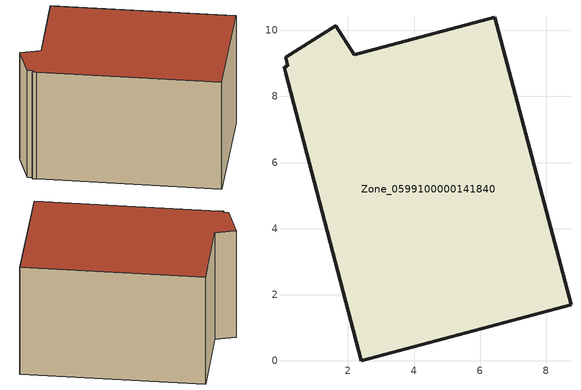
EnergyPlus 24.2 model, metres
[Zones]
Zone_0599100000141840
 floor ground (C_G): 2.4,0 0.12,8.71 0.06,8.9 0.18,8.92 0.12,9.18 1.63,10.14 2.19,9.26 6.45,10.4 8.75,1.69 z3.21
 wall outside (C_F): 0.12,8.71 2.4,0 8.75,1.69 6.45,10.4 2.19,9.26 1.63,10.14 0.12,9.18 0.18,8.92 0.06,8.9 0.12,8.71 z3.21:9.12
 roof outside (C_R): 0.18,8.92 0.06,8.9 0.12,8.71 2.4,0 8.75,1.69 6.45,10.4 2.19,9.26 1.63,10.14 0.12,9.18 z9.12
[BUILDING]
Pand.0599100000141840: North Axis=0; Terrain=City; Loads Convergence Tolerance Value=0.04; Temperature Convergence Tolerance Value=0.4; Solar Distribution=FullExterior; Maximum Number of Warmup Days=25; Minimum Number of Warmup Days=1
[Site:Location]
Rotterdam.The.Hague.AP_ZH_NLD Design_Conditions: Latitude=51.96; Longitude=4.45; Time Zone=1; Elevation=-4.5
[SITE:GROUNDTEMPERATURE:BUILDINGSURFACE]
18, 18, 18, 18, 18, 18, 18, 18, 18, 18, 18, 18
[MATERIAL] Thermal Absorptance=0.9; Solar Absorptance=0.7; Visible Absorptance=0.7
Name | Roughness | Thickness | Conductivity | Density | Specific Heat
G.TI.1946-1964 | MediumSmooth | 0.15 | 1 | 540 | 1210
F.TI.1946-1964 | Rough | 0.3 | 0.857143 | 1920 | 840
R.TI.1946-1964 | MediumRough | 0.2 | 0.277778 | 1500 | 1000
[CONSTRUCTION]
C_G: G.TI.1946-1964
C_F: F.TI.1946-1964
C_R: R.TI.1946-1964
[ZONE]
Zone_0599100000141840: Type=1; Multiplier=1; Ceiling Height=Autocalculate; Volume=Autocalculate; Floor Area=autocalculate; Part of Total Floor Area=Yes
[ZONEINFILTRATION:DESIGNFLOWRATE]
Infil_Zone_0599100000141840: Zone or ZoneList or Space or SpaceList=Zone_0599100000141840; Schedule=AlwaysOn; Design Flow Rate Calculation Method=Flow/Area; Flow Rate per Floor Area=0.003; Constant Term Coefficient=1; Temperature Term Coefficient=0; Velocity Term Coefficient=0; Velocity Squared Term Coefficient=0
[HVACTEMPLATE:ZONE:IDEALLOADSAIRSYSTEM]
Zone_0599100000141840: Maximum Heating Supply Air Temperature=50; Minimum Cooling Supply Air Temperature=13; Maximum Heating Supply Air Humidity Ratio=0.0156; Minimum Cooling Supply Air Humidity Ratio=0.0077; Heating Limit=NoLimit; Cooling Limit=NoLimit; Dehumidification Control Type=ConstantSensibleHeatRatio; Cooling Sensible Heat Ratio=0.7; Dehumidification Setpoint=60; Humidification Control Type=None; Humidification Setpoint=30; Outdoor Air Method=None; Outdoor Air Flow Rate per Person=0.00944; Outdoor Air Flow Rate per Zone Floor Area=0; Outdoor Air Flow Rate per Zone=0; Demand Controlled Ventilation Type=None; Outdoor Air Economizer Type=NoEconomizer; Heat Recovery Type=None; Sensible Heat Recovery Effectiveness=0.7; Latent Heat Recovery Effectiveness=0.65
[ZONECONTROL:THERMOSTAT]
ThermostatControl_Zone_0599100000141840: Zone or ZoneList=Zone_0599100000141840; Control Type Schedule=DualSetpointControlType; Control 1=Thermostat_Zone_0599100000141840; Temperature Difference Between Cutout And Setpoint=0
[THERMOSTATSETPOINT:DUALSETPOINT]
Thermostat_Zone_0599100000141840: Heating Setpoint Temperature Schedule=HeatingSetpoint_Zone_0599100000141840; Cooling Setpoint Temperature Schedule=CoolingSetpoint_Zone_0599100000141840
[SCHEDULE:COMPACT]
HeatingSetpoint_Zone_0599100000141840: Through: 12/31, For: AllDays, Until: 24:00, 21
CoolingSetpoint_Zone_0599100000141840: Through: 12/31, For: AllDays, Until: 24:00, 24
DualSetpointControlType: Through: 12/31, For: AllDays, Until: 24:00, 4
AlwaysOn: Through: 12/31, For: AllDays, Until: 24:00, 1
